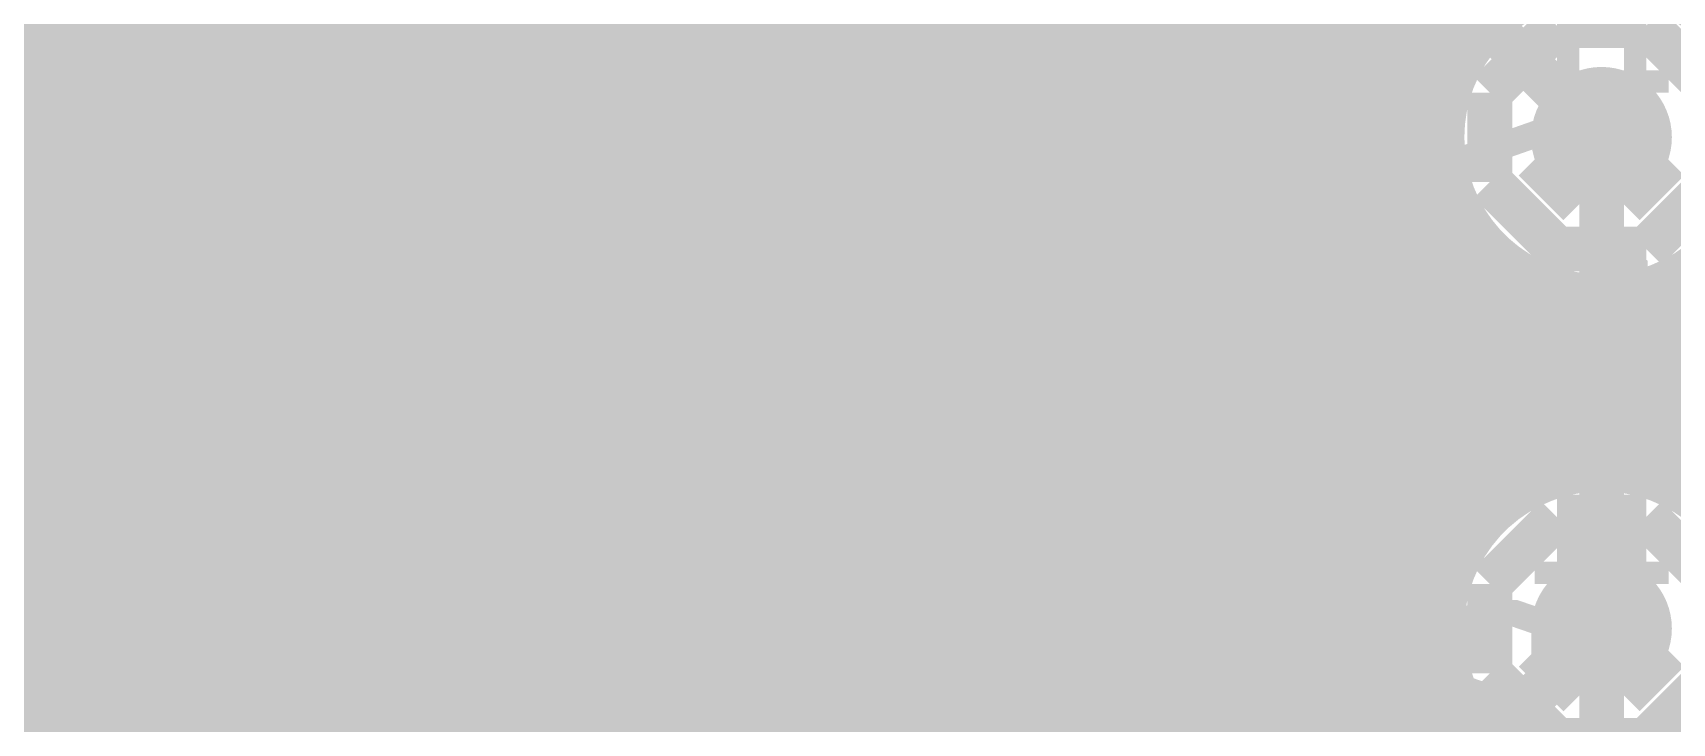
# Model space of a CAD drawing. Extents: x -5 to 157, y -120 to 103.
# Drawn here: x 24.1 to 33.42, y 49.12 to 53.05 of the extents above; entities that cross this region are included whole.
import ezdxf

# ---------------------------------------------------------------- set-up
doc = ezdxf.new("R2010")
doc.units = 0
doc.header["$MEASUREMENT"] = 0
doc.layers.get('0').update_dxf_attribs({"linetype": 'CONTINUOUS'})
for name, color, linetype in [('22-304-2_BOT', 7, 'CONTINUOUS'), ('22-304-2_DRD', 7, 'CONTINUOUS'), ('22-304-2_DRL', 2, 'CONTINUOUS'), ('22-304-2_IN1', 4, 'CONTINUOUS'), ('22-304-2_IN2', 3, 'CONTINUOUS'), ('22-304-2_SMB', 5, 'CONTINUOUS'), ('22-304-2_SPB', 14, 'CONTINUOUS'), ('22-304-2_SSB', 12, 'CONTINUOUS'), ('22-304-2_TOP', 13, 'CONTINUOUS'), ('THRUHOLE_TAP', 7, 'CONTINUOUS')]:
    doc.layers.add(name, color=color, linetype=linetype)

# ---------------------------------------------------------------- blocks, each defined once
blk = doc.blocks.new('RECTANGLE_3')
blk.add_solid([(0.4826, 0.4064), (0.4826, -0.4064), (-0.4826, 0.4064), (-0.4826, -0.4064)])
blk = doc.blocks.new('ROUND_39')
at = {"const_width": 0.40005}
blk.add_lwpolyline([(-0.200024, 0, 1), (0.200024, 0, 1)], format="xyb", close=True, dxfattribs=at)
blk = doc.blocks.new('OBLONG_64')
at = {"const_width": 0.65024}
blk.add_lwpolyline([(0.50038, 0), (-0.50038, 0)], dxfattribs=at)
at = {"const_width": 0.32512}
for points in [[(-0.66294, 0, 1), (-0.33782, 0, 1)], [(0.33782, 0, 1), (0.66294, 0, 1)]]:
    blk.add_lwpolyline(points, format="xyb", close=True, dxfattribs=at)
blk = doc.blocks.new('ROUND_87')
at = {"const_width": 0.10033}
blk.add_lwpolyline([(-0.050164, 0, 1), (0.050164, 0, 1)], format="xyb", close=True, dxfattribs=at)
blk = doc.blocks.new('ROUND_88')
at = {"const_width": 0.10033}
blk.add_lwpolyline([(-0.050164, 0, 1), (0.050164, 0, 1)], format="xyb", close=True, dxfattribs=at)
blk = doc.blocks.new('ROUND_42')
at = {"const_width": 0.40005}
blk.add_lwpolyline([(-0.200024, 0, 1), (0.200024, 0, 1)], format="xyb", close=True, dxfattribs=at)
blk = doc.blocks.new('ROUND_38')
at = {"const_width": 0.40005}
blk.add_lwpolyline([(-0.200024, 0, 1), (0.200024, 0, 1)], format="xyb", close=True, dxfattribs=at)
blk = doc.blocks.new('ROUND_80')
at = {"const_width": 0.10033}
blk.add_lwpolyline([(-0.050164, 0, 1), (0.050164, 0, 1)], format="xyb", close=True, dxfattribs=at)

msp = doc.modelspace()

# ---------------------------------------------------------------- linework, layer by layer
at = {"layer": '22-304-2_BOT'}
for points, const_width in [([(34.96564, 32.42564), (34.925, 32.385), (29.972, 32.385), (29.21, 33.147), (29.21, 37.084), (31.369, 39.243), (31.369, 46.101), (34.29, 49.022), (34.29, 60.452), (32.385, 62.357), (28.829, 62.357), (25.654, 62.357), (22.225, 58.928), (15.24, 58.928), (13.86078, 57.54878), (13.86078, 57.15)], 1.27), ([(31.115, 52.7812), (31.1912, 52.7812), (31.115, 52.8574), (31.115, 52.959), (33.274, 55.118), (33.274, 58.801), (32.385, 59.69), (30.48, 59.69)], 0.254), ([(25.146, 52.705), (26.67, 52.705), (26.67, 56.261), (25.4, 57.531), (25.273, 57.531)], 0.254), ([(27.305, 56.1594), (27.305, 52.705)], 0.254), ([(27.4574, 56.1594), (27.4574, 50.5206)], 0.254), ([(27.686, 56.1594), (27.686, 50.5206)], 0.254), ([(27.9146, 56.1594), (27.9146, 50.5206)], 0.254), ([(28.1432, 56.1594), (28.1432, 50.5206)], 0.254), ([(29.972, 55.04688), (29.972, 50.5206)], 0.254), ([(28.3718, 54.93512), (28.3718, 50.5206)], 0.254), ([(29.7434, 54.8767), (29.7434, 50.5206)], 0.254), ([(28.6004, 54.72938), (28.6004, 50.5206)], 0.254), ([(29.5148, 54.70144), (29.5148, 50.5206)], 0.254), ([(28.829, 54.62778), (28.829, 50.5206)], 0.254), ([(29.0576, 54.59222), (29.0576, 50.5206)], 0.254), ([(29.2862, 54.61508), (29.2862, 50.5206)], 0.254), ([(30.1244, 53.6956), (30.1244, 52.2732)], 0.254), ([(30.1244, 52.959), (27.305, 52.959)], 0.254), ([(30.1244, 52.7304), (27.305, 52.7304)], 0.254), ([(25.146, 51.435), (26.67, 51.435), (26.67, 52.705), (25.146, 52.705)], 0.254), ([(27.305, 52.705), (27.305, 51.435)], 0.254), ([(30.1244, 52.5018), (27.305, 52.5018)], 0.254), ([(33.02, 52.451), (33.02, 49.657)], 0.254), ([(30.1244, 52.2732), (27.305, 52.2732)], 0.254), ([(30.1244, 52.2732), (30.1244, 51.8668)], 0.254), ([(30.1244, 52.0446), (27.305, 52.0446)], 0.254), ([(30.1244, 51.816), (27.305, 51.816)], 0.254), ([(30.1244, 51.8668), (30.1244, 50.5206)], 0.254), ([(30.1244, 51.5874), (27.305, 51.5874)], 0.254), ([(30.1244, 51.3588), (27.29992, 51.3588)], 0.254), ([(31.115, 51.3588), (31.115, 49.6062)], 0.254), ([(30.1244, 51.1302), (27.22626, 51.1302)], 0.254), ([(27.2288, 51.13274), (27.2288, 50.57902)], 0.254), ([(27.0002, 50.89144), (27.0002, 50.74666)], 0.254), ([(30.1244, 50.9016), (27.0129, 50.9016)], 0.254), ([(26.67, 50.8), (26.18486, 50.8)], 0.254), ([(26.67, 50.8), (26.18486, 50.8)], 0.254), ([(30.1244, 50.673), (27.1272, 50.673)], 0.254), ([(27.19832, 50.6095), (27.28722, 50.5206)], 0.254), ([(29.21, 50.673), (29.21, 49.6062)], 0.254), ([(29.21, 50.673), (29.21, 49.6062)], 0.254), ([(29.21, 50.673), (29.21, 49.6062)], 0.254), ([(28.2194, 50.5206), (27.28722, 50.5206)], 0.254), ([(28.2956, 50.5206), (28.2194, 50.5206)], 0.254), ([(30.1244, 50.5206), (28.2956, 50.5206)], 0.254), ([(29.21, 50.4571), (29.21, 49.6062)], 0.381), ([(25.146, 50.165), (24.257, 50.165), (23.495, 49.403), (23.495, 46.482)], 0.254), ([(25.146, 50.165), (26.7462, 50.165), (27.305, 49.6062)], 0.254)]:
    msp.add_lwpolyline(points, dxfattribs=dict(at, const_width=const_width))
at = {"layer": '22-304-2_BOT', "const_width": 0.254}
for points in [[(26.67, 50.8, 0.4142136), (27.305, 51.435)], [(27.19578, 50.61458, 0.1989124), (26.7462, 50.8008)], [(27.19578, 50.61458, 0.1989124), (26.7462, 50.8008)]]:
    msp.add_lwpolyline(points, format="xyb", dxfattribs=at)
at = {"layer": '22-304-2_DRD', "const_width": 0.254}
for points in [[(32.766, 53.086), (32.385, 52.705)], [(33.274, 53.086), (32.766, 53.086)], [(33.655, 52.705), (33.274, 53.086)], [(32.766, 52.832), (32.766, 52.705)], [(32.893, 52.832), (32.766, 52.832)], [(32.893, 52.705), (32.893, 52.832)], [(33.147, 52.832), (33.147, 52.705)], [(33.274, 52.832), (33.147, 52.832)], [(33.274, 52.705), (33.274, 52.832)], [(32.385, 52.705), (32.385, 52.197)], [(32.766, 52.705), (32.893, 52.705)], [(33.147, 52.705), (33.274, 52.705)], [(32.893, 52.07), (32.639, 52.324)], [(33.401, 52.324), (33.147, 52.07)], [(32.385, 52.197), (32.766, 51.816)], [(33.274, 51.816), (33.655, 52.197)], [(33.147, 52.07), (32.893, 52.07)], [(32.766, 51.816), (33.274, 51.816)], [(28.956, 51.308), (28.575, 50.927)], [(28.956, 51.308), (28.575, 50.927)], [(28.956, 51.308), (28.575, 50.927)], [(29.464, 51.308), (28.956, 51.308)], [(29.464, 51.308), (28.956, 51.308)], [(29.464, 51.308), (28.956, 51.308)], [(29.845, 50.927), (29.464, 51.308)], [(29.845, 50.927), (29.464, 51.308)], [(29.845, 50.927), (29.464, 51.308)], [(28.956, 51.054), (28.956, 50.927)], [(29.083, 51.054), (28.956, 51.054)], [(28.956, 51.054), (28.956, 50.927)], [(29.083, 51.054), (28.956, 51.054)], [(28.956, 51.054), (28.956, 50.927)], [(29.083, 51.054), (28.956, 51.054)], [(29.083, 50.927), (29.083, 51.054)], [(29.083, 50.927), (29.083, 51.054)], [(29.083, 50.927), (29.083, 51.054)], [(29.337, 51.054), (29.337, 50.927)], [(29.464, 51.054), (29.337, 51.054)], [(29.337, 51.054), (29.337, 50.927)], [(29.464, 51.054), (29.337, 51.054)], [(29.337, 51.054), (29.337, 50.927)], [(29.464, 51.054), (29.337, 51.054)], [(29.464, 50.927), (29.464, 51.054)], [(29.464, 50.927), (29.464, 51.054)], [(29.464, 50.927), (29.464, 51.054)], [(28.575, 50.927), (28.575, 50.419)], [(28.575, 50.927), (28.575, 50.419)], [(28.575, 50.927), (28.575, 50.419)], [(28.956, 50.927), (29.083, 50.927)], [(28.956, 50.927), (29.083, 50.927)], [(28.956, 50.927), (29.083, 50.927)], [(29.337, 50.927), (29.464, 50.927)], [(29.337, 50.927), (29.464, 50.927)], [(29.337, 50.927), (29.464, 50.927)], [(29.845, 50.419), (29.845, 50.927)], [(29.845, 50.419), (29.845, 50.927)], [(29.845, 50.419), (29.845, 50.927)], [(29.083, 50.292), (28.829, 50.546)], [(29.083, 50.292), (28.829, 50.546)], [(29.083, 50.292), (28.829, 50.546)], [(29.591, 50.546), (29.337, 50.292)], [(29.591, 50.546), (29.337, 50.292)], [(29.591, 50.546), (29.337, 50.292)], [(28.575, 50.419), (28.956, 50.038)], [(28.575, 50.419), (28.956, 50.038)], [(28.575, 50.419), (28.956, 50.038)], [(29.464, 50.038), (29.845, 50.419)], [(29.464, 50.038), (29.845, 50.419)], [(29.464, 50.038), (29.845, 50.419)], [(29.337, 50.292), (29.083, 50.292)], [(29.337, 50.292), (29.083, 50.292)], [(29.337, 50.292), (29.083, 50.292)], [(32.766, 50.292), (32.385, 49.911)], [(33.274, 50.292), (32.766, 50.292)], [(33.655, 49.911), (33.274, 50.292)], [(28.956, 50.038), (29.464, 50.038)], [(28.956, 50.038), (29.464, 50.038)], [(28.956, 50.038), (29.464, 50.038)], [(32.766, 50.038), (32.766, 49.911)], [(32.893, 50.038), (32.766, 50.038)], [(32.893, 49.911), (32.893, 50.038)], [(33.147, 50.038), (33.147, 49.911)], [(33.274, 50.038), (33.147, 50.038)], [(33.274, 49.911), (33.274, 50.038)], [(32.385, 49.911), (32.385, 49.403)], [(32.766, 49.911), (32.893, 49.911)], [(33.147, 49.911), (33.274, 49.911)], [(32.893, 49.276), (32.639, 49.53)], [(33.401, 49.53), (33.147, 49.276)], [(32.385, 49.403), (32.766, 49.022)], [(33.274, 49.022), (33.655, 49.403)], [(33.147, 49.276), (32.893, 49.276)], [(32.766, 49.022), (33.274, 49.022)]]:
    msp.add_lwpolyline(points, dxfattribs=at)
at = {"layer": '22-304-2_IN1'}
for points, const_width in [([(21.971, 32.385), (21.971, 28.829), (24.892, 25.908), (26.162, 25.908), (26.543, 25.527), (26.543, 24.13), (26.543, 25.527), (26.162, 25.908), (24.892, 25.908), (21.971, 28.829), (21.971, 32.385), (24.003, 34.417), (24.003, 42.672), (21.59, 45.085), (21.59, 50.546), (25.146, 54.102), (25.146, 55.753), (27.813, 58.42), (32.131, 58.42), (32.258, 58.293)], 0.635), ([(30.099, 57.5945), (30.099, 50.85588)], 0.254), ([(30.3276, 57.5945), (30.3276, 21.86178)], 0.254), ([(30.5562, 57.5945), (30.5562, 21.83892)], 0.254), ([(30.7848, 57.5945), (30.7848, 35.50666)], 0.254), ([(31.0134, 57.5945), (31.0134, 35.95116)], 0.254), ([(31.242, 57.5945), (31.242, 36.21532)], 0.254), ([(31.4706, 57.5945), (31.4706, 36.3982)], 0.254), ([(31.6992, 57.57672), (31.6992, 36.53028)], 0.254), ([(31.9278, 57.44718), (31.9278, 36.61918)], 0.254), ([(32.1564, 57.3913), (32.1564, 52.7304)], 0.254), ([(32.385, 57.39384), (32.385, 53.0987)], 0.254), ([(27.3558, 56.7944), (27.3558, 47.04588)], 0.254), ([(27.1272, 56.5658), (27.1272, 26.10866)], 0.254), ([(26.8986, 56.3372), (26.8986, 26.33726)], 0.254), ([(26.67, 56.1086), (26.67, 26.55824)], 0.254), ([(26.4414, 55.88), (26.4414, 26.68524)], 0.254), ([(26.2128, 55.6514), (26.2128, 32.85236)], 0.254), ([(25.9842, 55.4228), (25.9842, 33.04286)], 0.254), ([(29.8704, 55.04688), (29.8704, 51.2953)], 0.254), ([(29.6418, 54.78272), (29.6418, 51.47056)], 0.254), ([(29.4132, 54.65318), (29.4132, 51.55692)], 0.254), ([(29.1846, 53.9496), (29.1846, 51.57978)], 0.254), ([(27.5844, 53.69814), (27.5844, 47.24908)], 0.254), ([(28.956, 53.5813), (28.956, 51.54422)], 0.254), ([(25.72258, 53.51018), (22.4155, 50.2031)], 0.254), ([(25.7556, 53.54574), (25.7556, 33.13684)], 0.254), ([(27.813, 53.47716), (27.813, 47.35322)], 0.254), ([(28.7274, 53.4162), (28.7274, 51.44008)], 0.254), ([(25.527, 53.3146), (25.527, 33.16478)], 0.254), ([(28.0416, 53.3654), (28.0416, 47.38878)], 0.254), ([(28.2702, 53.32222), (28.2702, 47.36592)], 0.254), ([(28.4988, 53.33746), (28.4988, 51.23688)], 0.254), ([(32.3723, 53.086), (25.29586, 53.086)], 0.254), ([(25.2984, 53.086), (25.2984, 33.13684)], 0.254), ([(32.2072, 52.8574), (25.06726, 52.8574)], 0.254), ([(25.0698, 52.8574), (25.0698, 33.04286)], 0.254), ([(32.12846, 52.6288), (24.83866, 52.6288)], 0.254), ([(24.8412, 52.6288), (24.8412, 32.85236)], 0.254), ([(32.11322, 52.4002), (24.61006, 52.4002)], 0.254), ([(24.6126, 52.4002), (24.6126, 43.22826)], 0.254), ([(32.1564, 52.1716), (24.38146, 52.1716)], 0.254), ([(24.384, 52.1716), (24.384, 46.66488)], 0.254), ([(32.1564, 52.1716), (32.1564, 49.9364)], 0.254), ([(32.26816, 51.943), (24.15286, 51.943)], 0.254), ([(24.1554, 51.943), (24.1554, 47.1043)], 0.254), ([(32.385, 51.8033), (32.385, 50.3047)], 0.254), ([(32.48914, 51.7144), (23.92426, 51.7144)], 0.254), ([(33.528, 51.69916), (33.528, 50.40884)], 0.254), ([(32.6136, 51.6382), (32.6136, 50.46726)], 0.254), ([(32.8422, 51.55946), (32.8422, 50.546)], 0.254), ([(33.0708, 51.54422), (33.0708, 50.56378)], 0.254), ([(33.2994, 51.5874), (33.2994, 50.5206)], 0.254), ([(28.80614, 51.4858), (23.69566, 51.4858)], 0.254), ([(39.65194, 51.4858), (29.61386, 51.4858)], 0.254), ([(28.51404, 51.2572), (23.46706, 51.2572)], 0.254), ([(39.19728, 51.2572), (29.90342, 51.2572)], 0.254), ([(28.37434, 51.0286), (23.23846, 51.0286)], 0.254), ([(35.66414, 51.0286), (30.04566, 51.0286)], 0.254), ([(28.31084, 50.8), (23.00986, 50.8)], 0.254), ([(35.44316, 50.8), (30.10916, 50.8)], 0.254), ([(28.3083, 50.5714), (22.78126, 50.5714)], 0.254), ([(30.099, 50.49012), (30.099, 21.82622)], 0.254), ([(35.3314, 50.5714), (30.1117, 50.5714)], 0.254), ([(28.36418, 50.3428), (22.55266, 50.3428)], 0.254), ([(32.42564, 50.3428), (30.05582, 50.3428)], 0.254), ([(28.49372, 50.1142), (22.4155, 50.1142)], 0.254), ([(32.23514, 50.1142), (29.92374, 50.1142)], 0.254), ([(28.4988, 50.10912), (28.4988, 47.27956)], 0.254), ([(29.8704, 50.0507), (29.8704, 21.72208)], 0.254), ([(28.75788, 49.8856), (22.4155, 49.8856)], 0.254), ([(28.7274, 49.90338), (28.7274, 47.1043)], 0.254), ([(29.6418, 49.87544), (29.6418, 21.51634)], 0.254), ([(32.14116, 49.8856), (29.66212, 49.8856)], 0.254), ([(28.956, 49.80178), (28.956, 46.66488)], 0.254), ([(29.1846, 49.76622), (29.1846, 20.8534)], 0.254), ([(29.4132, 49.78908), (29.4132, 11.557)], 0.254), ([(32.11322, 49.657), (22.4155, 49.657)], 0.254), ([(32.14116, 49.4284), (22.4155, 49.4284)], 0.254), ([(32.1564, 49.3776), (32.1564, 36.67506)], 0.254), ([(32.23514, 49.1998), (22.4155, 49.1998)], 0.254), ([(32.385, 49.0093), (32.385, 36.70046)], 0.254)]:
    msp.add_lwpolyline(points, dxfattribs=dict(at, const_width=const_width))
at = {"layer": '22-304-2_IN1', "const_width": 0.254}
for points in [[(33.02, 53.35778, 0.4142136), (32.11322, 52.451)], [(33.92678, 52.451, 0.4142136), (33.02, 53.35778)], [(32.11322, 52.451, 0.4142136), (33.02, 51.54422)], [(33.02, 51.54422, 0.4142136), (33.92678, 52.451)], [(29.21, 51.57978, 0.4142136), (28.30322, 50.673)], [(30.11678, 50.673, 0.4142136), (29.21, 51.57978)], [(28.30322, 50.673, 0.4142136), (29.21, 49.76622)], [(29.21, 49.76622, 0.4142136), (30.11678, 50.673)], [(33.02, 50.56378, 0.4142136), (32.11322, 49.657)], [(33.92678, 49.657, 0.4142136), (33.02, 50.56378)], [(32.11322, 49.657, 0.4142136), (33.02, 48.75022)], [(33.02, 48.75022, 0.4142136), (33.92678, 49.657)]]:
    msp.add_lwpolyline(points, format="xyb", dxfattribs=at)
at = {"layer": '22-304-2_IN2', "const_width": 0.254}
for points in [[(30.6578, 73.35012), (30.6578, 35.50158)], [(30.8864, 73.23582), (30.8864, 35.97656)], [(31.115, 73.15962), (31.115, 36.25596)], [(30.4292, 65.71488), (30.4292, 0.22098)], [(30.2006, 65.25768), (30.2006, 0.58674)], [(26.7716, 61.81598), (26.7716, 25.13076)], [(26.543, 61.58738), (26.543, 48.02378)], [(26.3144, 61.35878), (26.3144, 48.53686)], [(26.0858, 61.13018), (26.0858, 48.74006)], [(25.8572, 60.90158), (25.8572, 48.84928)], [(25.6286, 60.67298), (25.6286, 48.90008)], [(27.0002, 60.54852), (27.0002, 25.04948)], [(25.4, 60.44438), (25.4, 48.89754)], [(25.1714, 60.21578), (25.1714, 48.84166)], [(27.2288, 60.22086), (27.2288, 47.07382)], [(27.4574, 60.05322), (27.4574, 47.3075)], [(24.9428, 59.98718), (24.9428, 48.72228)], [(27.686, 59.96432), (27.686, 47.4345)], [(27.9146, 59.93384), (27.9146, 47.49546)], [(24.7142, 59.75858), (24.7142, 48.50384)], [(24.4856, 59.52998), (24.4856, 46.7487)], [(24.257, 59.30138), (24.257, 47.1678)], [(24.0284, 59.07278), (24.0284, 47.3583)], [(31.3436, 57.82564), (31.3436, 36.45408)], [(31.5722, 57.52846), (31.5722, 36.59886)], [(31.8008, 57.37352), (31.8008, 36.70046)], [(32.0294, 57.29224), (32.0294, 52.7177)], [(32.258, 57.26684), (32.258, 53.1368)], [(28.1432, 55.08752), (28.1432, 47.50562)], [(29.972, 54.98592), (29.972, 0.76454)], [(28.3718, 54.75986), (28.3718, 47.46244)], [(29.7434, 54.71414), (29.7434, 9.60882)], [(28.6004, 54.59222), (28.6004, 47.3583)], [(28.829, 54.50332), (28.829, 47.1678)], [(29.5148, 54.56682), (29.5148, 9.906)], [(29.0576, 54.47284), (29.0576, 46.7487)], [(29.2862, 54.49316), (29.2862, 10.06348)], [(32.12846, 52.959), (15.23238, 52.959)], [(32.03194, 52.7304), (15.23238, 52.7304)], [(31.99384, 52.5018), (15.23238, 52.5018)], [(32.00908, 52.2732), (16.97482, 52.2732)], [(32.0294, 52.18176), (32.0294, 49.9237)], [(32.07766, 52.0446), (17.272, 52.0446)], [(32.21228, 51.816), (17.42948, 51.816)], [(32.258, 51.76266), (32.258, 50.3428)], [(32.46628, 51.5874), (17.51076, 51.5874)], [(32.4866, 51.5747), (32.4866, 50.5333)], [(32.7152, 51.47056), (32.7152, 50.63744)], [(32.9438, 51.42738), (32.9438, 50.68062)], [(33.1724, 51.435), (33.1724, 50.67046)], [(33.401, 51.4985), (33.401, 50.6095)], [(39.13632, 51.3588), (17.53616, 51.3588)], [(38.9001, 51.1302), (17.51076, 51.1302)], [(38.75024, 50.9016), (17.42948, 50.9016)], [(32.87522, 50.673), (17.272, 50.673)], [(38.65626, 50.673), (33.16478, 50.673)], [(32.36214, 50.4444), (16.97482, 50.4444)], [(32.15894, 50.2158), (15.23238, 50.2158)], [(32.04718, 49.9872), (15.23238, 49.9872)], [(31.99892, 49.7586), (17.19072, 49.7586)], [(32.00146, 49.53), (17.44218, 49.53)], [(32.0294, 49.38776), (32.0294, 36.77158)], [(32.05734, 49.3014), (17.57934, 49.3014)], [(32.17672, 49.0728), (17.64792, 49.0728)]]:
    msp.add_lwpolyline(points, dxfattribs=at)
for points in [[(33.02, 53.47716, 0.4142136), (31.99384, 52.451)], [(34.04616, 52.451, 0.4142136), (33.02, 53.47716)], [(31.99384, 52.451, 0.4142136), (33.02, 51.42484)], [(33.02, 51.42484, 0.4142136), (34.04616, 52.451)], [(33.02, 50.68316, 0.4142136), (31.99384, 49.657)], [(34.04616, 49.657, 0.4142136), (33.02, 50.68316)], [(31.99384, 49.657, 0.4142136), (33.02, 48.63084)], [(33.02, 48.63084, 0.4142136), (34.04616, 49.657)]]:
    msp.add_lwpolyline(points, format="xyb", dxfattribs=at)
at = {"layer": '22-304-2_SSB', "const_width": 0.1524}
for points in [[(31.9405, 53.5305), (31.9405, 50.6095), (30.3022, 50.6095), (30.3022, 53.5305), (31.9405, 53.5305)], [(26.99258, 52.42306), (26.8224, 52.48148), (26.8224, 52.83708), (26.99258, 52.8955), (27.3304, 52.8955), (27.50058, 52.77866), (27.50058, 52.42306), (27.8384, 52.42306), (27.8384, 52.8955)], [(28.76042, 52.75072), (28.76042, 52.27574), (29.43606, 52.75072), (29.60624, 52.75072), (29.77642, 52.68976), (29.77642, 52.33416), (29.60624, 52.27574)], [(32.18942, 52.30876), (33.20542, 52.66436), (33.20542, 52.19192)], [(27.16276, 52.0573), (27.16276, 51.58486), (27.8384, 51.82108), (27.8384, 51.94046), (26.8224, 51.94046)], [(28.76042, 51.91252), (28.76042, 51.67376)], [(28.76042, 51.79314), (29.77642, 51.79314), (29.60624, 51.67376)], [(32.69742, 51.64836), (32.18942, 51.82616)], [(32.69742, 51.35372), (32.69742, 51.70932), (32.86506, 51.82616), (33.03524, 51.82616), (33.20542, 51.70932), (33.20542, 51.35372), (32.18942, 51.35372)], [(27.3304, 51.0413), (26.8224, 51.2191)], [(27.3304, 50.74666), (27.3304, 51.10226), (27.50058, 51.2191), (27.67076, 51.2191), (27.8384, 51.10226), (27.8384, 50.74666), (26.8224, 50.74666)], [(28.92806, 51.19116), (28.76042, 51.13274), (28.76042, 50.77714), (28.92806, 50.71872), (29.60624, 50.71872), (29.77642, 50.77714), (29.77642, 51.13274), (29.60624, 51.19116)], [(26.4795, 47.4345), (26.4795, 50.3555), (28.1178, 50.3555), (28.1178, 47.4345), (26.4795, 47.4345)], [(30.0355, 50.3555), (30.0355, 47.4345), (28.3972, 47.4345), (28.3972, 50.3555), (30.0355, 50.3555)], [(31.9405, 50.3555), (31.9405, 47.4345), (30.3022, 47.4345), (30.3022, 50.3555), (31.9405, 50.3555)], [(32.69742, 49.32934), (32.69742, 49.68494), (32.52724, 49.74336), (32.35706, 49.74336), (32.18942, 49.68494), (32.18942, 49.32934), (32.35706, 49.27092), (32.52724, 49.27092), (33.20542, 49.50714)]]:
    msp.add_lwpolyline(points, dxfattribs=at)
at = {"layer": '22-304-2_TOP', "const_width": 0.254}
for points in [[(24.0284, 55.753), (24.0284, 48.387)], [(24.257, 55.753), (24.257, 48.3743)], [(24.4856, 55.753), (24.4856, 48.27778)], [(24.7142, 55.753), (24.7142, 48.28286)], [(24.9428, 55.753), (24.9428, 48.57242)], [(25.1714, 55.753), (25.1714, 48.71466)], [(25.4, 55.753), (25.4, 48.77816)], [(25.6286, 55.753), (25.6286, 48.7807)], [(25.8572, 55.753), (25.8572, 48.72482)], [(26.0858, 55.753), (26.0858, 48.59274)], [(26.3144, 55.753), (26.3144, 48.33112)], [(26.543, 55.753), (26.543, 47.117)], [(26.7716, 55.753), (26.7716, 47.117)], [(27.0002, 55.753), (27.0002, 47.117)], [(27.2288, 55.753), (27.2288, 47.117)], [(27.4574, 55.753), (27.4574, 47.1551)], [(27.686, 55.753), (27.686, 47.30496)], [(27.9146, 55.753), (27.9146, 47.37608)], [(28.1432, 55.753), (28.1432, 47.38624)], [(29.083, 55.499), (29.972, 55.499), (33.02, 52.451)], [(28.3718, 54.93512), (28.3718, 47.33544)], [(29.72054, 54.8513), (32.11322, 52.46116)], [(29.7434, 54.82844), (29.7434, 47.27702)], [(28.6004, 54.72938), (28.6004, 47.21606)], [(29.5148, 54.70144), (29.5148, 47.04842)], [(28.829, 54.62778), (28.829, 46.97476)], [(29.0576, 54.59222), (29.0576, 46.59122)], [(29.2862, 54.61508), (29.2862, 46.81982)], [(29.972, 54.59984), (29.972, 47.50562)], [(30.2006, 54.37124), (30.2006, 47.73422)], [(30.4292, 54.14264), (30.4292, 47.96282)], [(30.6578, 53.91404), (30.6578, 48.19142)], [(30.8864, 53.68544), (30.8864, 48.42002)], [(31.115, 53.45684), (31.115, 48.64862)], [(31.3436, 53.22824), (31.3436, 48.87722)], [(31.61284, 52.959), (16.383, 52.959)], [(31.5722, 52.99964), (31.5722, 49.10582)], [(31.84144, 52.7304), (16.383, 52.7304)], [(31.8008, 52.77104), (31.8008, 49.33442)], [(32.0294, 52.54244), (32.0294, 49.56302)], [(32.07004, 52.5018), (16.383, 52.5018)], [(32.12846, 52.2732), (16.383, 52.2732)], [(32.2072, 52.0446), (17.10436, 52.0446)], [(32.258, 51.95824), (32.258, 50.14976)], [(32.3723, 51.816), (17.29486, 51.816)], [(32.4866, 51.71694), (32.4866, 50.39106)], [(33.401, 51.62804), (33.401, 50.47996)], [(32.7406, 51.5874), (17.38884, 51.5874)], [(32.7152, 51.59502), (32.7152, 50.51044)], [(32.9438, 51.54676), (32.9438, 50.56124)], [(33.1724, 51.55692), (33.1724, 50.55108)], [(48.133, 51.5874), (33.2994, 51.5874)], [(39.34714, 51.3588), (17.41678, 51.3588)], [(39.05758, 51.1302), (17.38884, 51.1302)], [(38.8874, 50.9016), (17.29486, 50.9016)], [(38.78072, 50.673), (17.10436, 50.673)], [(32.56788, 50.4444), (16.383, 50.4444)], [(38.7223, 50.4444), (33.47212, 50.4444)], [(32.30372, 50.2158), (16.383, 50.2158)], [(32.17418, 49.9872), (16.383, 49.9872)], [(32.1183, 49.7586), (16.9164, 49.7586)], [(33.02, 49.657), (29.083, 45.72), (25.4, 45.72), (23.876, 47.244), (14.986, 47.244), (6.096, 38.354), (0.635, 38.354), (-0.635, 37.084), (-1.397, 37.084), (-1.905, 37.592), (-2.032, 37.592)], [(32.11322, 49.64684), (28.97378, 46.50994)], [(31.99384, 49.53), (17.2847, 49.53)], [(31.76524, 49.3014), (17.44726, 49.3014)], [(31.53664, 49.0728), (17.526, 49.0728)]]:
    msp.add_lwpolyline(points, dxfattribs=at)
for points in [[(33.92678, 52.451, 0.4142136), (33.02, 53.35778)], [(32.11322, 52.451, 0.4142136), (33.02, 51.54422)], [(33.02, 51.54422, 0.4142136), (33.92678, 52.451)], [(33.02, 50.56378, 0.4142136), (32.11322, 49.657)], [(33.92678, 49.657, 0.4142136), (33.02, 50.56378)], [(33.02, 48.75022, 0.4142136), (33.92678, 49.657)]]:
    msp.add_lwpolyline(points, format="xyb", dxfattribs=at)

# ---------------------------------------------------------------- block references
at = {"layer": '22-304-2_BOT'}
for name, p in [('RECTANGLE_3', (31.115, 52.7812)), ('OBLONG_64', (25.146, 52.705)), ('ROUND_39', (33.02, 52.451)), ('OBLONG_64', (25.146, 51.435)), ('RECTANGLE_3', (31.115, 51.3588)), ('ROUND_39', (29.21, 50.673)), ('OBLONG_64', (25.146, 50.165)), ('ROUND_39', (33.02, 49.657)), ('RECTANGLE_3', (27.305, 49.6062)), ('RECTANGLE_3', (29.21, 49.6062)), ('RECTANGLE_3', (31.115, 49.6062)), ('OBLONG_64', (25.146, 48.895))]:
    msp.add_blockref(name, p, dxfattribs=at)
at = {"layer": '22-304-2_DRL'}
for name, p in [('ROUND_87', (33.02, 52.451)), ('ROUND_88', (29.21, 50.673)), ('ROUND_87', (33.02, 49.657))]:
    msp.add_blockref(name, p, dxfattribs=at)
at = {"layer": '22-304-2_IN1'}
for name, p in [('ROUND_39', (33.02, 52.451)), ('ROUND_42', (29.21, 50.673)), ('ROUND_39', (33.02, 49.657))]:
    msp.add_blockref(name, p, dxfattribs=at)
at = {"layer": '22-304-2_IN2'}
for name, p in [('ROUND_38', (33.02, 52.451)), ('ROUND_42', (29.21, 50.673)), ('ROUND_38', (33.02, 49.657))]:
    msp.add_blockref(name, p, dxfattribs=at)
at = {"layer": '22-304-2_SMB'}
for name, p in [('RECTANGLE_3', (31.115, 52.7812)), ('OBLONG_64', (25.146, 52.705)), ('OBLONG_64', (25.146, 51.435)), ('RECTANGLE_3', (31.115, 51.3588)), ('OBLONG_64', (25.146, 50.165)), ('RECTANGLE_3', (27.305, 49.6062)), ('RECTANGLE_3', (29.21, 49.6062)), ('RECTANGLE_3', (31.115, 49.6062)), ('OBLONG_64', (25.146, 48.895))]:
    msp.add_blockref(name, p, dxfattribs=at)
at = {"layer": '22-304-2_SPB'}
for name, p in [('RECTANGLE_3', (31.115, 52.7812)), ('OBLONG_64', (25.146, 52.705)), ('OBLONG_64', (25.146, 51.435)), ('RECTANGLE_3', (31.115, 51.3588)), ('OBLONG_64', (25.146, 50.165)), ('RECTANGLE_3', (27.305, 49.6062)), ('RECTANGLE_3', (29.21, 49.6062)), ('RECTANGLE_3', (31.115, 49.6062)), ('OBLONG_64', (25.146, 48.895))]:
    msp.add_blockref(name, p, dxfattribs=at)
at = {"layer": '22-304-2_TOP'}
for p in [(33.02, 52.451), (29.21, 50.673), (33.02, 49.657)]:
    msp.add_blockref('ROUND_39', p, dxfattribs=at)
at = {"layer": 'THRUHOLE_TAP'}
for p in [(33.02, 52.451), (29.21, 50.673), (33.02, 49.657)]:
    msp.add_blockref('ROUND_80', p, dxfattribs=at)

doc.saveas('drawing.dxf')
